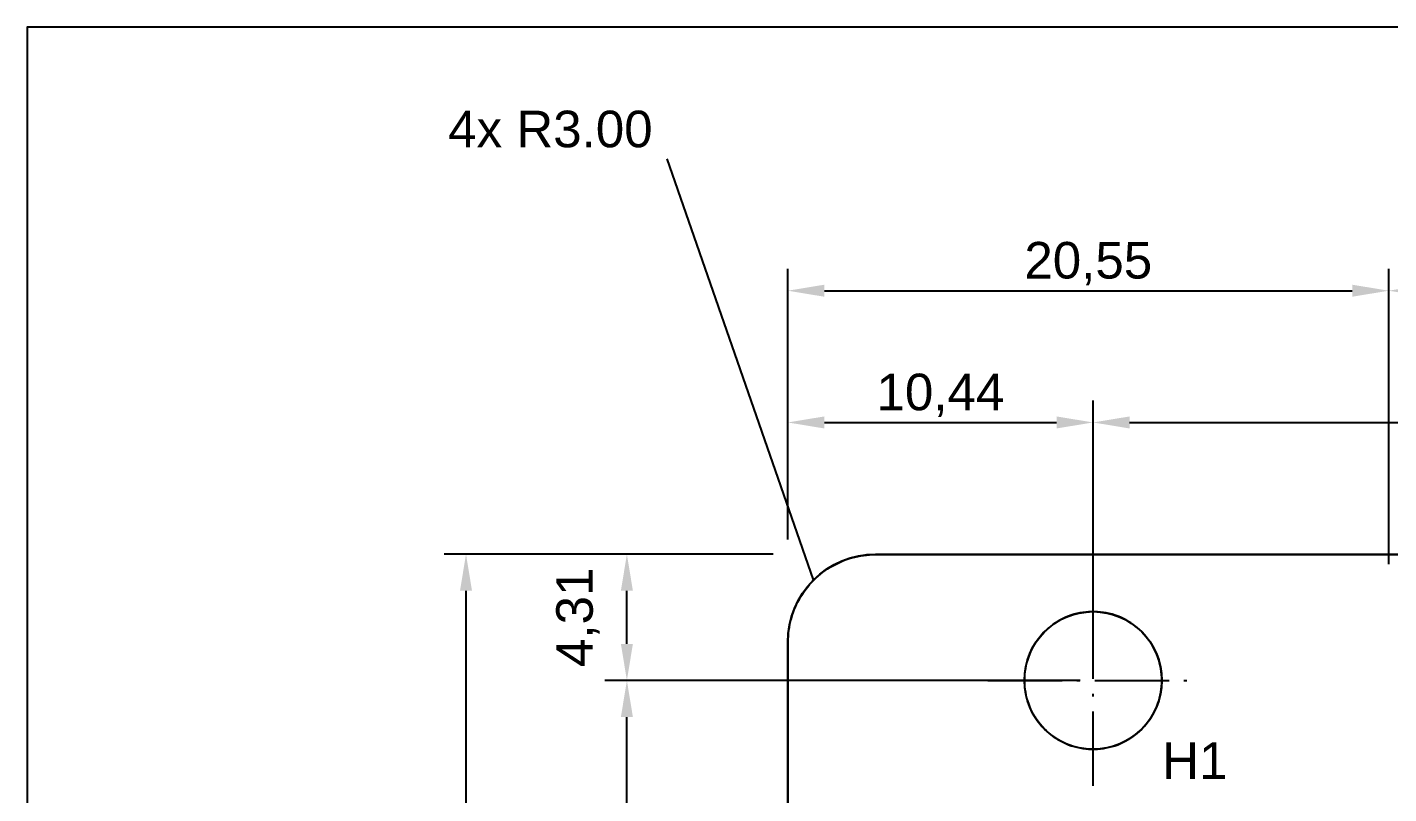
# Model space of a CAD drawing. Header units: millimetres. Extents: x 5 to 205, y 5 to 144.
# Drawn here: x 5 to 51.55, y 117.32 to 143.5 of the extents above; entities that cross this region are included whole.
import ezdxf
from ezdxf.enums import TextEntityAlignment as Align

# ---------------------------------------------------------------- set-up
doc = ezdxf.new("R2010")
doc.units = ezdxf.units.MM
doc.linetypes.add('DASHDOT', pattern=[3.556, 2.54, -0.508, 0, -0.508])
for name, color, linetype in [('CENTER', 3, 'DASHDOT'), ('DIM', 4, 'CONTINUOUS'), ('HOLES', 1, 'CONTINUOUS'), ('OUTLINE', 7, 'CONTINUOUS'), ('PARTS', 8, 'CONTINUOUS'), ('SHEET', 7, 'CONTINUOUS'), ('TEXT', 7, 'CONTINUOUS')]:
    doc.layers.add(name, color=color, linetype=linetype)
doc.styles.add('CJK', font='arial.ttf')
doc.dimstyles.new('PCB2', dxfattribs={"dimtxt": 1.25, "dimasz": 1.25, "dimexe": 0.75, "dimexo": 0.5, "dimgap": 0.3, "dimtad": 1, "dimzin": 0, "dimtxsty": 'CJK', "dimcen": 2.5, "dimclrd": 4, "dimclre": 4, "dimclrt": 4, "dimazin": 3, "dimtfac": 1, "dimtmove": 0, "dimatfit": 3})

msp = doc.modelspace()

# ---------------------------------------------------------------- linework, layer by layer
at = {"layer": 'CENTER'}
for points in [[(41.437, 117.587), (41.437, 124.787)], [(37.837, 121.187), (45.037, 121.187)]]:
    msp.add_lwpolyline(points, dxfattribs=at)
at = {"layer": 'DIM'}
msp.add_lwpolyline([(31.879, 124.621), (26.879, 139)], dxfattribs=at)
at = {"layer": 'HOLES'}
msp.add_circle((41.437, 121.187), 2.35, dxfattribs=at)
at = {"layer": 'OUTLINE'}
for points in [[(31, 122.5), (31.014, 122.794), (31.058, 123.085), (31.129, 123.371), (31.228, 123.648), (31.354, 123.914), (31.506, 124.167), (31.681, 124.403), (31.879, 124.621), (32.097, 124.819), (32.333, 124.994), (32.586, 125.146), (32.852, 125.272), (33.129, 125.371), (33.415, 125.442), (33.706, 125.486), (34, 125.5)], [(34, 125.5), (89, 125.5)], [(31, 55.5), (31, 122.5)]]:
    msp.add_lwpolyline(points, dxfattribs=at)
at = {"layer": 'PARTS'}
for points in [[(31.013, 122.5), (31.014, 122.602), (31.02, 122.704), (31.028, 122.805), (31.041, 122.907), (31.056, 123.008), (31.075, 123.108), (31.098, 123.207), (31.123, 123.306), (31.153, 123.404), (31.185, 123.5), (31.221, 123.596), (31.26, 123.69), (31.302, 123.783), (31.348, 123.874), (31.396, 123.964), (31.448, 124.052), (31.502, 124.138), (31.559, 124.223), (31.62, 124.305), (31.683, 124.385), (31.748, 124.463), (31.817, 124.539), (31.888, 124.612), (31.961, 124.683), (32.037, 124.752), (32.115, 124.817), (32.195, 124.88), (32.277, 124.941), (32.362, 124.998), (32.448, 125.052), (32.536, 125.104), (32.626, 125.152), (32.717, 125.198), (32.81, 125.24), (32.904, 125.279), (33, 125.315), (33.096, 125.347), (33.194, 125.377), (33.293, 125.402), (33.392, 125.425), (33.492, 125.444), (33.593, 125.46), (33.694, 125.472), (33.796, 125.48), (33.898, 125.486), (34, 125.487)], [(34, 125.487), (89, 125.487)], [(43.787, 121.187), (43.785, 121.288), (43.778, 121.389), (43.767, 121.49), (43.752, 121.59), (43.733, 121.689), (43.709, 121.787), (43.681, 121.884), (43.649, 121.98), (43.613, 122.075), (43.573, 122.167), (43.529, 122.258), (43.481, 122.347), (43.429, 122.434), (43.373, 122.519), (43.314, 122.601), (43.252, 122.68), (43.186, 122.757), (43.117, 122.831), (43.044, 122.901), (42.969, 122.969), (42.891, 123.033), (42.81, 123.094), (42.727, 123.151), (42.641, 123.205), (42.553, 123.255), (42.463, 123.301), (42.371, 123.343), (42.278, 123.382), (42.182, 123.416), (42.086, 123.446), (41.988, 123.472), (41.889, 123.493), (41.79, 123.51), (41.689, 123.523), (41.589, 123.532), (41.488, 123.536), (41.386, 123.536), (41.285, 123.532), (41.185, 123.523), (41.084, 123.51), (40.985, 123.493), (40.886, 123.472), (40.788, 123.446), (40.692, 123.416), (40.596, 123.382), (40.503, 123.343), (40.411, 123.301), (40.321, 123.255), (40.233, 123.205), (40.147, 123.151), (40.064, 123.094), (39.983, 123.033), (39.905, 122.969), (39.83, 122.901), (39.758, 122.831), (39.688, 122.757), (39.623, 122.68), (39.56, 122.601), (39.501, 122.519), (39.445, 122.434), (39.394, 122.347), (39.346, 122.258), (39.301, 122.167), (39.261, 122.075), (39.225, 121.98), (39.193, 121.884), (39.165, 121.787), (39.141, 121.689), (39.122, 121.59), (39.107, 121.49), (39.096, 121.389), (39.089, 121.288), (39.087, 121.187)], [(31.013, 55.5), (31.013, 122.5)], [(39.087, 121.187), (39.089, 121.086), (39.096, 120.985), (39.107, 120.884), (39.122, 120.784), (39.141, 120.685), (39.165, 120.587), (39.193, 120.49), (39.225, 120.394), (39.261, 120.299), (39.301, 120.207), (39.346, 120.116), (39.394, 120.027), (39.445, 119.94), (39.501, 119.855), (39.56, 119.773), (39.623, 119.694), (39.688, 119.617), (39.758, 119.543), (39.83, 119.472), (39.905, 119.405), (39.983, 119.341), (40.064, 119.28), (40.147, 119.223), (40.233, 119.169), (40.321, 119.119), (40.411, 119.073), (40.503, 119.031), (40.596, 118.993), (40.692, 118.958), (40.788, 118.928), (40.886, 118.903), (40.985, 118.881), (41.084, 118.864), (41.185, 118.851), (41.285, 118.842), (41.386, 118.838), (41.488, 118.838), (41.589, 118.842), (41.689, 118.851), (41.79, 118.864), (41.889, 118.881), (41.988, 118.903), (42.086, 118.928), (42.182, 118.958), (42.278, 118.993), (42.371, 119.031), (42.463, 119.073), (42.553, 119.119), (42.641, 119.169), (42.727, 119.223), (42.81, 119.28), (42.891, 119.341), (42.969, 119.405), (43.044, 119.472), (43.117, 119.543), (43.186, 119.617), (43.252, 119.694), (43.314, 119.773), (43.373, 119.855), (43.429, 119.94), (43.481, 120.027), (43.529, 120.116), (43.573, 120.207), (43.613, 120.299), (43.649, 120.394), (43.681, 120.49), (43.709, 120.587), (43.733, 120.685), (43.752, 120.784), (43.767, 120.884), (43.778, 120.985), (43.785, 121.086), (43.787, 121.187)]]:
    msp.add_lwpolyline(points, dxfattribs=at)
at = {"layer": 'SHEET'}
msp.add_lwpolyline([(5, 5), (205, 5), (205, 143.5), (5, 143.5), (5, 5)], dxfattribs=at)

# ---------------------------------------------------------------- texts
at = {"layer": 'DIM', "style": 'CJK'}
msp.add_text('4x R3.00', height=1.25, dxfattribs=at).set_placement((26.379, 139.4), align=Align.RIGHT)
at = {"layer": 'TEXT', "style": 'CJK'}
msp.add_text('H1', height=1.25, dxfattribs=at).set_placement((43.8, 117.825))

# ---------------------------------------------------------------- dimensions: what is measured, and where the dimension line sits
at = {"layer": 'DIM'}
for base, p1, p2 in [((31, 134.5), (31, 125.5), (51.5451, 124.658)), ((51.545, 134.5), (51.545, 124.658), (71.455, 124.658)), ((31, 130), (31, 125.5), (41.437, 121.187)), ((41.437, 130), (41.437, 121.187), (81.437, 121.187))]:
    msp.add_linear_dim(base=base, p1=p1, p2=p2, dimstyle='PCB2', dxfattribs=at).render()
for base, p1, p2 in [((20, 52.5), (31, 52.5), (31, 125.5)), ((25.5, 121.187), (41.5, 121.187), (31, 125.5)), ((25.5, 56.997), (41.5, 56.997), (41.5, 121.187))]:
    msp.add_linear_dim(base=base, p1=p1, p2=p2, angle=90, dimstyle='PCB2', dxfattribs=at).render()

doc.saveas('drawing.dxf')
